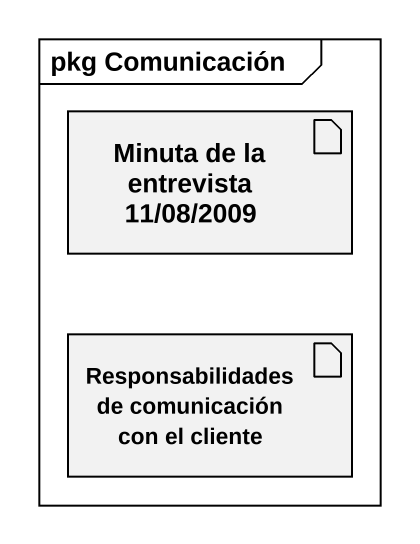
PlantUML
@startuml
mainframe pkg Comunicación
artifact "Minuta de la entrevista 11/08/2009" as Minuta_de_la_entrevista_11
artifact "Responsabilidades de comunicación con el cliente" as Responsabilidades_de
@enduml
